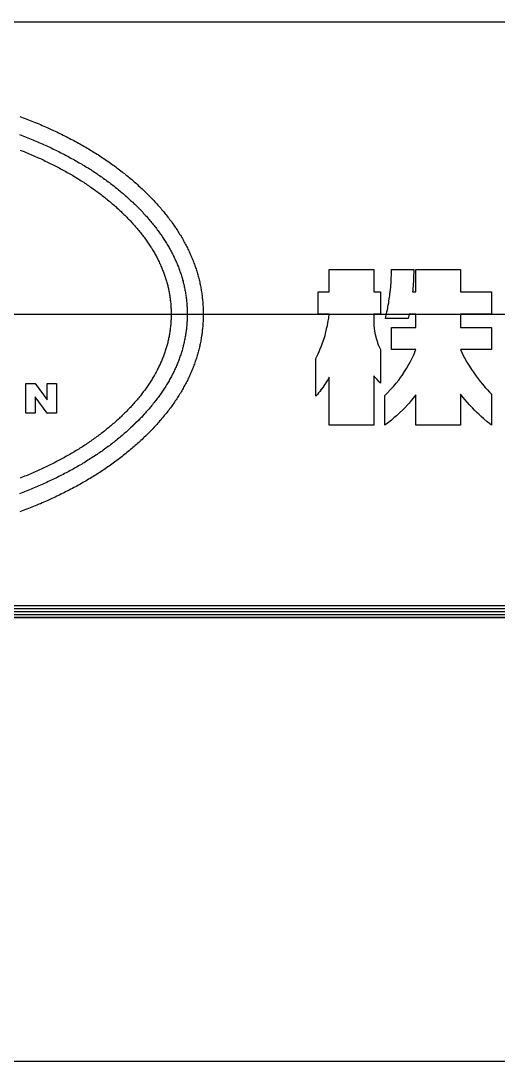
# Model space of a CAD drawing. Extents: x 0 to 210000, y 0 to 148500.
# Drawn here: x 12246 to 17359, y 0 to 11141 of the extents above; entities that cross this region are included whole.
import ezdxf

# ---------------------------------------------------------------- set-up
doc = ezdxf.new("R2010")
doc.units = 0
doc.header["$LTSCALE"] = 200
doc.header["$MEASUREMENT"] = 0
doc.layers.get('Defpoints').update_dxf_attribs({"color": 252, "linetype": 'CONTINUOUS'})
doc.layers.add('001', color=7, linetype='CONTINUOUS')

msp = doc.modelspace()

# ---------------------------------------------------------------- linework, layer by layer
at = {"layer": '001'}
for p, q in [((205000, 11125), (5000, 11125)), ((205000, 4875), (5000, 4875)), ((205000, 4844), (5000, 4844)), ((205000, 4812), (5000, 4812)), ((205000, 4781), (5000, 4781)), ((205000, 4750), (5000, 4750))]:
    msp.add_line(p, q, dxfattribs=at)
at = {"layer": '001', "linetype": 'Continuous'}
for p, q in [((12234, 10117), (12253, 10110)), ((12253, 10110), (12272, 10103)), ((12272, 10103), (12291, 10096)), ((12291, 10096), (12309, 10089)), ((12309, 10089), (12328, 10081)), ((12328, 10081), (12346, 10074)), ((12346, 10074), (12365, 10067)), ((12365, 10067), (12383, 10059)), ((12383, 10059), (12401, 10052)), ((12401, 10052), (12420, 10044)), ((12420, 10044), (12438, 10037)), ((12438, 10037), (12456, 10029)), ((12456, 10029), (12474, 10021)), ((12233, 9922), (12250, 9916)), ((12250, 9916), (12268, 9909)), ((12474, 10021), (12492, 10014)), ((12492, 10014), (12509, 10006)), ((12509, 10006), (12527, 9998)), ((12527, 9998), (12544, 9990)), ((12544, 9990), (12562, 9982)), ((12562, 9982), (12579, 9974)), ((12579, 9974), (12597, 9966)), ((12597, 9966), (12614, 9958)), ((12614, 9958), (12631, 9950)), ((12631, 9950), (12648, 9942)), ((12648, 9942), (12665, 9934)), ((12665, 9934), (12682, 9926)), ((12682, 9926), (12699, 9917)), ((12699, 9917), (12715, 9909)), ((12268, 9909), (12286, 9902)), ((12286, 9902), (12303, 9895)), ((12303, 9895), (12321, 9888)), ((12321, 9888), (12338, 9881)), ((12338, 9881), (12355, 9874)), ((12355, 9874), (12373, 9867)), ((12373, 9867), (12390, 9860)), ((12390, 9860), (12407, 9853)), ((12407, 9853), (12424, 9845)), ((12424, 9845), (12440, 9838)), ((12440, 9838), (12457, 9831)), ((12457, 9831), (12474, 9824)), ((12474, 9824), (12490, 9816)), ((12490, 9816), (12507, 9809)), ((12507, 9809), (12523, 9801)), ((12715, 9909), (12732, 9901)), ((12732, 9901), (12748, 9892)), ((12748, 9892), (12765, 9884)), ((12765, 9884), (12781, 9875)), ((12781, 9875), (12798, 9867)), ((12798, 9867), (12814, 9858)), ((12814, 9858), (12830, 9849)), ((12830, 9849), (12846, 9840)), ((12846, 9840), (12862, 9832)), ((12862, 9832), (12878, 9823)), ((12878, 9823), (12894, 9814)), ((12894, 9814), (12909, 9805)), ((12909, 9805), (12925, 9796)), ((12238, 9757), (12255, 9750)), ((12255, 9750), (12271, 9743)), ((12271, 9743), (12288, 9737)), ((12288, 9737), (12304, 9730)), ((12304, 9730), (12320, 9723)), ((12320, 9723), (12336, 9717)), ((12336, 9717), (12352, 9710)), ((12352, 9710), (12368, 9703)), ((12368, 9703), (12384, 9696)), ((12384, 9696), (12400, 9689)), ((12523, 9801), (12540, 9794)), ((12540, 9794), (12556, 9786)), ((12556, 9786), (12572, 9779)), ((12572, 9779), (12588, 9771)), ((12588, 9771), (12604, 9763)), ((12604, 9763), (12620, 9755)), ((12620, 9755), (12636, 9748)), ((12636, 9748), (12652, 9740)), ((12652, 9740), (12668, 9732)), ((12668, 9732), (12683, 9724)), ((12683, 9724), (12699, 9716)), ((12699, 9716), (12714, 9708)), ((12714, 9708), (12730, 9700)), ((12730, 9700), (12745, 9692)), ((12925, 9796), (12941, 9787)), ((12941, 9787), (12956, 9778)), ((12956, 9778), (12972, 9769)), ((12972, 9769), (12987, 9760)), ((12987, 9760), (13002, 9750)), ((13002, 9750), (13017, 9741)), ((13017, 9741), (13032, 9732)), ((13032, 9732), (13047, 9722)), ((13047, 9722), (13062, 9713)), ((13062, 9713), (13077, 9704)), ((13077, 9704), (13092, 9694)), ((13092, 9694), (13107, 9684)), ((12400, 9689), (12416, 9682)), ((12416, 9682), (12431, 9675)), ((12431, 9675), (12447, 9668)), ((12447, 9668), (12462, 9661)), ((12462, 9661), (12478, 9654)), ((12478, 9654), (12493, 9647)), ((12493, 9647), (12508, 9639)), ((12508, 9639), (12524, 9632)), ((12524, 9632), (12539, 9625)), ((12539, 9625), (12554, 9617)), ((12554, 9617), (12569, 9610)), ((12569, 9610), (12584, 9603)), ((12584, 9603), (12598, 9595)), ((12598, 9595), (12613, 9588)), ((12613, 9588), (12628, 9580)), ((12745, 9692), (12760, 9684)), ((12760, 9684), (12775, 9675)), ((12775, 9675), (12790, 9667)), ((12790, 9667), (12805, 9659)), ((12805, 9659), (12820, 9651)), ((12820, 9651), (12835, 9642)), ((12835, 9642), (12850, 9634)), ((12850, 9634), (12865, 9625)), ((12865, 9625), (12879, 9617)), ((12879, 9617), (12894, 9608)), ((12894, 9608), (12908, 9600)), ((12908, 9600), (12923, 9591)), ((12923, 9591), (12937, 9582)), ((12937, 9582), (12951, 9573)), ((13107, 9684), (13121, 9675)), ((13121, 9675), (13136, 9665)), ((13136, 9665), (13150, 9655)), ((13150, 9655), (13164, 9646)), ((13164, 9646), (13179, 9636)), ((13179, 9636), (13193, 9626)), ((13193, 9626), (13207, 9616)), ((13207, 9616), (13221, 9606)), ((13221, 9606), (13235, 9596)), ((13235, 9596), (13249, 9586)), ((13249, 9586), (13263, 9576)), ((12628, 9580), (12643, 9572)), ((12643, 9572), (12657, 9565)), ((12657, 9565), (12671, 9557)), ((12671, 9557), (12686, 9549)), ((12686, 9549), (12700, 9541)), ((12700, 9541), (12714, 9534)), ((12714, 9534), (12729, 9526)), ((12729, 9526), (12743, 9518)), ((12743, 9518), (12757, 9510)), ((12757, 9510), (12771, 9502)), ((12771, 9502), (12784, 9494)), ((12784, 9494), (12798, 9486)), ((12798, 9486), (12812, 9478)), ((12812, 9478), (12825, 9469)), ((12951, 9573), (12966, 9565)), ((12966, 9565), (12980, 9556)), ((12980, 9556), (12994, 9547)), ((12994, 9547), (13007, 9538)), ((13007, 9538), (13021, 9529)), ((13021, 9529), (13035, 9520)), ((13035, 9520), (13049, 9511)), ((13049, 9511), (13062, 9502)), ((13062, 9502), (13076, 9493)), ((13076, 9493), (13089, 9484)), ((13089, 9484), (13103, 9474)), ((13103, 9474), (13116, 9465)), ((13263, 9576), (13276, 9566)), ((13276, 9566), (13290, 9556)), ((13290, 9556), (13303, 9545)), ((13303, 9545), (13317, 9535)), ((13317, 9535), (13330, 9525)), ((13330, 9525), (13343, 9514)), ((13343, 9514), (13357, 9504)), ((13357, 9504), (13370, 9493)), ((13370, 9493), (13383, 9483)), ((13383, 9483), (13396, 9472)), ((13396, 9472), (13408, 9462)), ((12825, 9469), (12839, 9461)), ((12839, 9461), (12853, 9453)), ((12853, 9453), (12866, 9445)), ((12866, 9445), (12879, 9436)), ((12879, 9436), (12892, 9428)), ((12892, 9428), (12906, 9420)), ((12906, 9420), (12919, 9411)), ((12919, 9411), (12932, 9403)), ((12932, 9403), (12945, 9394)), ((12945, 9394), (12958, 9385)), ((12958, 9385), (12970, 9377)), ((12970, 9377), (12983, 9368)), ((12983, 9368), (12996, 9359)), ((12996, 9359), (13008, 9351)), ((13116, 9465), (13129, 9456)), ((13129, 9456), (13142, 9446)), ((13142, 9446), (13155, 9437)), ((13155, 9437), (13168, 9427)), ((13168, 9427), (13181, 9418)), ((13181, 9418), (13194, 9408)), ((13194, 9408), (13207, 9399)), ((13207, 9399), (13219, 9389)), ((13219, 9389), (13232, 9379)), ((13232, 9379), (13244, 9370)), ((13244, 9370), (13257, 9360)), ((13257, 9360), (13269, 9350)), ((13408, 9462), (13421, 9451)), ((13421, 9451), (13434, 9440)), ((13434, 9440), (13447, 9429)), ((13447, 9429), (13459, 9418)), ((13459, 9418), (13472, 9408)), ((13472, 9408), (13484, 9397)), ((13484, 9397), (13496, 9386)), ((13496, 9386), (13508, 9375)), ((13508, 9375), (13521, 9363)), ((13521, 9363), (13533, 9352)), ((13008, 9351), (13021, 9342)), ((13021, 9342), (13033, 9333)), ((13033, 9333), (13045, 9324)), ((13045, 9324), (13058, 9315)), ((13058, 9315), (13070, 9306)), ((13070, 9306), (13082, 9297)), ((13082, 9297), (13094, 9288)), ((13094, 9288), (13106, 9279)), ((13106, 9279), (13118, 9270)), ((13118, 9270), (13130, 9261)), ((13130, 9261), (13141, 9252)), ((13141, 9252), (13153, 9242)), ((13269, 9350), (13281, 9340)), ((13281, 9340), (13293, 9330)), ((13293, 9330), (13306, 9320)), ((13306, 9320), (13318, 9310)), ((13318, 9310), (13330, 9300)), ((13330, 9300), (13341, 9290)), ((13341, 9290), (13353, 9280)), ((13353, 9280), (13365, 9270)), ((13365, 9270), (13377, 9259)), ((13377, 9259), (13388, 9249)), ((13388, 9249), (13400, 9239)), ((13533, 9352), (13545, 9341)), ((13545, 9341), (13556, 9330)), ((13556, 9330), (13568, 9319)), ((13568, 9319), (13580, 9307)), ((13580, 9307), (13592, 9296)), ((13592, 9296), (13603, 9284)), ((13603, 9284), (13615, 9273)), ((13615, 9273), (13626, 9261)), ((13626, 9261), (13637, 9250)), ((13637, 9250), (13648, 9238)), ((13153, 9242), (13165, 9233)), ((13165, 9233), (13176, 9224)), ((13176, 9224), (13188, 9214)), ((13188, 9214), (13199, 9205)), ((13199, 9205), (13210, 9195)), ((13210, 9195), (13221, 9186)), ((13221, 9186), (13233, 9176)), ((13233, 9176), (13244, 9166)), ((13244, 9166), (13255, 9157)), ((13255, 9157), (13266, 9147)), ((13266, 9147), (13276, 9137)), ((13276, 9137), (13287, 9128)), ((13400, 9239), (13411, 9228)), ((13411, 9228), (13422, 9218)), ((13422, 9218), (13434, 9207)), ((13434, 9207), (13445, 9197)), ((13445, 9197), (13456, 9186)), ((13456, 9186), (13467, 9176)), ((13467, 9176), (13478, 9165)), ((13478, 9165), (13488, 9154)), ((13488, 9154), (13499, 9144)), ((13499, 9144), (13510, 9133)), ((13648, 9238), (13659, 9227)), ((13659, 9227), (13670, 9215)), ((13670, 9215), (13681, 9203)), ((13681, 9203), (13692, 9192)), ((13692, 9192), (13703, 9180)), ((13703, 9180), (13713, 9168)), ((13713, 9168), (13723, 9157)), ((13723, 9157), (13734, 9145)), ((13734, 9145), (13744, 9133)), ((13287, 9128), (13298, 9118)), ((13298, 9118), (13308, 9108)), ((13308, 9108), (13319, 9098)), ((13319, 9098), (13329, 9088)), ((13329, 9088), (13340, 9078)), ((13340, 9078), (13350, 9068)), ((13350, 9068), (13360, 9058)), ((13360, 9058), (13370, 9048)), ((13370, 9048), (13380, 9038)), ((13380, 9038), (13390, 9028)), ((13390, 9028), (13400, 9018)), ((13510, 9133), (13520, 9122)), ((13520, 9122), (13531, 9112)), ((13531, 9112), (13541, 9101)), ((13541, 9101), (13551, 9090)), ((13551, 9090), (13561, 9079)), ((13561, 9079), (13571, 9068)), ((13571, 9068), (13581, 9057)), ((13581, 9057), (13591, 9047)), ((13591, 9047), (13601, 9036)), ((13601, 9036), (13610, 9025)), ((13610, 9025), (13620, 9014)), ((13744, 9133), (13754, 9121)), ((13754, 9121), (13764, 9109)), ((13764, 9109), (13774, 9098)), ((13774, 9098), (13784, 9086)), ((13784, 9086), (13793, 9074)), ((13793, 9074), (13803, 9062)), ((13803, 9062), (13812, 9050)), ((13812, 9050), (13822, 9038)), ((13822, 9038), (13831, 9026)), ((13831, 9026), (13840, 9014)), ((13400, 9018), (13409, 9008)), ((13409, 9008), (13419, 8998)), ((13419, 8998), (13428, 8987)), ((13428, 8987), (13438, 8977)), ((13438, 8977), (13447, 8967)), ((13447, 8967), (13456, 8957)), ((13456, 8957), (13465, 8947)), ((13465, 8947), (13474, 8936)), ((13474, 8936), (13483, 8926)), ((13483, 8926), (13492, 8916)), ((13492, 8916), (13500, 8906)), ((13620, 9014), (13629, 9003)), ((13629, 9003), (13638, 8992)), ((13638, 8992), (13647, 8981)), ((13647, 8981), (13656, 8970)), ((13656, 8970), (13665, 8959)), ((13665, 8959), (13674, 8948)), ((13674, 8948), (13683, 8937)), ((13683, 8937), (13691, 8926)), ((13691, 8926), (13700, 8915)), ((13700, 8915), (13708, 8904)), ((13840, 9014), (13849, 9002)), ((13849, 9002), (13858, 8990)), ((13858, 8990), (13866, 8978)), ((13866, 8978), (13875, 8966)), ((13875, 8966), (13883, 8954)), ((13883, 8954), (13892, 8942)), ((13892, 8942), (13900, 8930)), ((13900, 8930), (13908, 8918)), ((13908, 8918), (13916, 8906)), ((13500, 8906), (13509, 8895)), ((13509, 8895), (13517, 8885)), ((13517, 8885), (13526, 8875)), ((13526, 8875), (13534, 8864)), ((13534, 8864), (13542, 8854)), ((13542, 8854), (13550, 8844)), ((13550, 8844), (13558, 8833)), ((13558, 8833), (13566, 8823)), ((13566, 8823), (13573, 8813)), ((13573, 8813), (13581, 8802)), ((13581, 8802), (13588, 8792)), ((13708, 8904), (13716, 8892)), ((13716, 8892), (13725, 8881)), ((13725, 8881), (13733, 8870)), ((13733, 8870), (13740, 8859)), ((13740, 8859), (13748, 8848)), ((13748, 8848), (13756, 8837)), ((13756, 8837), (13764, 8825)), ((13764, 8825), (13771, 8814)), ((13771, 8814), (13778, 8803)), ((13778, 8803), (13786, 8792)), ((13916, 8906), (13924, 8894)), ((13924, 8894), (13932, 8882)), ((13932, 8882), (13940, 8869)), ((13940, 8869), (13947, 8857)), ((13947, 8857), (13955, 8845)), ((13955, 8845), (13962, 8833)), ((13962, 8833), (13969, 8821)), ((13969, 8821), (13976, 8808)), ((13976, 8808), (13983, 8796)), ((13588, 8792), (13596, 8781)), ((13596, 8781), (13603, 8771)), ((13603, 8771), (13610, 8760)), ((13610, 8760), (13617, 8750)), ((13617, 8750), (13624, 8739)), ((13624, 8739), (13631, 8729)), ((13631, 8729), (13638, 8718)), ((13638, 8718), (13645, 8708)), ((13645, 8708), (13651, 8697)), ((13651, 8697), (13658, 8687)), ((13786, 8792), (13793, 8780)), ((13793, 8780), (13800, 8769)), ((13800, 8769), (13807, 8758)), ((13807, 8758), (13814, 8747)), ((13814, 8747), (13821, 8735)), ((13821, 8735), (13827, 8724)), ((13827, 8724), (13834, 8712)), ((13834, 8712), (13840, 8701)), ((13840, 8701), (13846, 8690)), ((13846, 8690), (13853, 8678)), ((13983, 8796), (13990, 8784)), ((13990, 8784), (13997, 8771)), ((13997, 8771), (14004, 8759)), ((14004, 8759), (14010, 8747)), ((14010, 8747), (14017, 8734)), ((14017, 8734), (14023, 8722)), ((14023, 8722), (14030, 8710)), ((14030, 8710), (14036, 8697)), ((14036, 8697), (14042, 8685)), ((13658, 8687), (13664, 8676)), ((13664, 8676), (13670, 8665)), ((13670, 8665), (13676, 8655)), ((13676, 8655), (13682, 8644)), ((13682, 8644), (13688, 8633)), ((13688, 8633), (13694, 8623)), ((13694, 8623), (13700, 8612)), ((13700, 8612), (13706, 8601)), ((13706, 8601), (13711, 8591)), ((13711, 8591), (13716, 8580)), ((13716, 8580), (13722, 8569)), ((13853, 8678), (13859, 8667)), ((13859, 8667), (13865, 8655)), ((13865, 8655), (13871, 8644)), ((13871, 8644), (13876, 8632)), ((13876, 8632), (13882, 8621)), ((13882, 8621), (13888, 8609)), ((13888, 8609), (13893, 8598)), ((13893, 8598), (13898, 8586)), ((13898, 8586), (13904, 8575)), ((14042, 8685), (14048, 8672)), ((14048, 8672), (14053, 8660)), ((14053, 8660), (14059, 8647)), ((14059, 8647), (14065, 8635)), ((14065, 8635), (14070, 8622)), ((14070, 8622), (14075, 8610)), ((14075, 8610), (14081, 8597)), ((14081, 8597), (14086, 8585)), ((14086, 8585), (14091, 8572)), ((13722, 8569), (13727, 8558)), ((13727, 8558), (13732, 8547)), ((13732, 8547), (13737, 8537)), ((13737, 8537), (13742, 8526)), ((13742, 8526), (13747, 8515)), ((13747, 8515), (13752, 8504)), ((13752, 8504), (13756, 8493)), ((13756, 8493), (13761, 8482)), ((13761, 8482), (13765, 8472)), ((13765, 8472), (13769, 8461)), ((13904, 8575), (13909, 8563)), ((13909, 8563), (13914, 8551)), ((13914, 8551), (13919, 8540)), ((13919, 8540), (13923, 8528)), ((13923, 8528), (13928, 8517)), ((13928, 8517), (13933, 8505)), ((13933, 8505), (13937, 8493)), ((13937, 8493), (13942, 8482)), ((13942, 8482), (13946, 8470)), ((13946, 8470), (13950, 8458)), ((14091, 8572), (14096, 8559)), ((14096, 8559), (14100, 8547)), ((14100, 8547), (14105, 8534)), ((14105, 8534), (14110, 8521)), ((14110, 8521), (14114, 8509)), ((14114, 8509), (14118, 8496)), ((14118, 8496), (14123, 8483)), ((14123, 8483), (14127, 8471)), ((14127, 8471), (14131, 8458)), ((15549, 8239), (15549, 8477)), ((15549, 8477), (16026, 8477)), ((16026, 8477), (16026, 8239)), ((16216, 8466), (16216, 8477)), ((16216, 8477), (16454, 8477)), ((16454, 8477), (16454, 8447)), ((16478, 8239), (16478, 8477)), ((16478, 8477), (16954, 8477)), ((16954, 8477), (16954, 8239)), ((13769, 8461), (13774, 8450)), ((13774, 8450), (13778, 8439)), ((13778, 8439), (13782, 8428)), ((13782, 8428), (13785, 8417)), ((13785, 8417), (13789, 8406)), ((13789, 8406), (13793, 8395)), ((13793, 8395), (13796, 8384)), ((13796, 8384), (13800, 8373)), ((13800, 8373), (13803, 8362)), ((13803, 8362), (13807, 8351)), ((13950, 8458), (13954, 8446)), ((13954, 8446), (13958, 8435)), ((13958, 8435), (13962, 8423)), ((13962, 8423), (13966, 8411)), ((13966, 8411), (13969, 8399)), ((13969, 8399), (13973, 8387)), ((13973, 8387), (13976, 8376)), ((13976, 8376), (13979, 8364)), ((13979, 8364), (13983, 8352)), ((14131, 8458), (14135, 8445)), ((14135, 8445), (14138, 8432)), ((14138, 8432), (14142, 8419)), ((14142, 8419), (14146, 8407)), ((14146, 8407), (14149, 8394)), ((14149, 8394), (14152, 8381)), ((14152, 8381), (14156, 8368)), ((14156, 8368), (14159, 8355)), ((16212, 8347), (16213, 8370)), ((16213, 8370), (16214, 8393)), ((16214, 8393), (16215, 8414)), ((16215, 8414), (16216, 8434)), ((16216, 8456), (16216, 8466)), ((16216, 8434), (16216, 8456)), ((16452, 8375), (16451, 8344)), ((16453, 8410), (16452, 8375)), ((16454, 8447), (16453, 8410)), ((13807, 8351), (13810, 8340)), ((13810, 8340), (13813, 8329)), ((13813, 8329), (13816, 8317)), ((13816, 8317), (13819, 8306)), ((13819, 8306), (13821, 8295)), ((13821, 8295), (13824, 8284)), ((13824, 8284), (13826, 8273)), ((13826, 8273), (13829, 8262)), ((13829, 8262), (13831, 8250)), ((13831, 8250), (13833, 8239)), ((13983, 8352), (13986, 8340)), ((13986, 8340), (13989, 8328)), ((13989, 8328), (13991, 8316)), ((13991, 8316), (13994, 8304)), ((13994, 8304), (13997, 8292)), ((13997, 8292), (13999, 8280)), ((13999, 8280), (14002, 8268)), ((14002, 8268), (14004, 8256)), ((14004, 8256), (14006, 8244)), ((14006, 8244), (14008, 8232)), ((14159, 8355), (14162, 8342)), ((14162, 8342), (14165, 8329)), ((14165, 8329), (14167, 8316)), ((14167, 8316), (14170, 8303)), ((14170, 8303), (14173, 8290)), ((14173, 8290), (14175, 8277)), ((14175, 8277), (14177, 8264)), ((14177, 8264), (14179, 8251)), ((14179, 8251), (14182, 8238)), ((16203, 8239), (16205, 8262)), ((16205, 8262), (16208, 8288)), ((16208, 8288), (16210, 8309)), ((16210, 8309), (16211, 8326)), ((16211, 8326), (16212, 8347)), ((16446, 8256), (16442, 8239)), ((16447, 8297), (16446, 8276)), ((16446, 8276), (16446, 8256)), ((16450, 8327), (16447, 8297)), ((16451, 8344), (16450, 8327)), ((13833, 8239), (13836, 8228)), ((13836, 8228), (13838, 8217)), ((13838, 8217), (13839, 8205)), ((13839, 8205), (13841, 8194)), ((13841, 8194), (13843, 8183)), ((13843, 8183), (13845, 8171)), ((13845, 8171), (13846, 8160)), ((13846, 8160), (13847, 8149)), ((13847, 8149), (13849, 8137)), ((13849, 8137), (13850, 8126)), ((14008, 8232), (14010, 8220)), ((14010, 8220), (14012, 8208)), ((14012, 8208), (14014, 8196)), ((14014, 8196), (14016, 8183)), ((14016, 8183), (14017, 8171)), ((14017, 8171), (14019, 8159)), ((14019, 8159), (14020, 8147)), ((14020, 8147), (14021, 8135)), ((14021, 8135), (14023, 8122)), ((14182, 8238), (14183, 8225)), ((14183, 8225), (14185, 8212)), ((14185, 8212), (14187, 8199)), ((14187, 8199), (14189, 8185)), ((14189, 8185), (14190, 8172)), ((14190, 8172), (14192, 8159)), ((14192, 8159), (14193, 8146)), ((14193, 8146), (14194, 8133)), ((15430, 8001), (15430, 8239)), ((15430, 8239), (15549, 8239)), ((16026, 8239), (16097, 8239)), ((16097, 8239), (16097, 8001)), ((16186, 8120), (16189, 8137)), ((16189, 8137), (16193, 8162)), ((16193, 8162), (16196, 8181)), ((16196, 8181), (16198, 8196)), ((16198, 8196), (16200, 8215)), ((16200, 8215), (16203, 8239)), ((16442, 8239), (16478, 8239)), ((16954, 8239), (17288, 8239)), ((17288, 8239), (17288, 8001)), ((13850, 8126), (13851, 8114)), ((13851, 8114), (13852, 8103)), ((13852, 8103), (13853, 8091)), ((13853, 8091), (13854, 8080)), ((13854, 8080), (13854, 8068)), ((13854, 8068), (13855, 8057)), ((13855, 8057), (13855, 8045)), ((13855, 8045), (13856, 8034)), ((13856, 8034), (13856, 8022)), ((13856, 8022), (13856, 8011)), ((14023, 8122), (14024, 8110)), ((14024, 8110), (14024, 8098)), ((14024, 8098), (14025, 8086)), ((14025, 8086), (14026, 8073)), ((14026, 8073), (14027, 8061)), ((14027, 8061), (14027, 8049)), ((14027, 8049), (14027, 8036)), ((14027, 8036), (14028, 8024)), ((14028, 8024), (14028, 8012)), ((14194, 8133), (14195, 8119)), ((14195, 8119), (14196, 8106)), ((14196, 8106), (14197, 8093)), ((14197, 8093), (14198, 8079)), ((14198, 8079), (14198, 8066)), ((14198, 8066), (14199, 8053)), ((14199, 8053), (14199, 8039)), ((14199, 8039), (14200, 8026)), ((14200, 8026), (14200, 8013)), ((16163, 8002), (16168, 8025)), ((16168, 8025), (16172, 8044)), ((16172, 8044), (16176, 8064)), ((16176, 8064), (16178, 8076)), ((16178, 8076), (16182, 8096)), ((16182, 8096), (16186, 8120)), ((13854, 7919), (13853, 7908)), ((13855, 7942), (13854, 7931)), ((13854, 7931), (13854, 7919)), ((13856, 7965), (13855, 7954)), ((13855, 7954), (13855, 7942)), ((13856, 8011), (13856, 8000)), ((13856, 8000), (13856, 7988)), ((13856, 7988), (13856, 7977)), ((13856, 7977), (13856, 7965)), ((14026, 7926), (14025, 7914)), ((14025, 7914), (14024, 7901)), ((14027, 7938), (14026, 7926)), ((14028, 7975), (14027, 7963)), ((14027, 7963), (14027, 7950)), ((14027, 7950), (14027, 7938)), ((14028, 8012), (14028, 7999)), ((14028, 7999), (14028, 7987)), ((14028, 7987), (14028, 7975)), ((14198, 7920), (14197, 7906)), ((14199, 7946), (14198, 7933)), ((14198, 7933), (14198, 7920)), ((14200, 7973), (14199, 7960)), ((14199, 7960), (14199, 7946)), ((14200, 8013), (14200, 7999)), ((14200, 7999), (14200, 7986)), ((14200, 7986), (14200, 7973)), ((15549, 8001), (15430, 8001)), ((15535, 7903), (15539, 7927)), ((15539, 7927), (15544, 7958)), ((15544, 7958), (15549, 8001)), ((16097, 8001), (16026, 8001)), ((16026, 8001), (16026, 7883)), ((16151, 7953), (16156, 7973)), ((16396, 7953), (16151, 7953)), ((16156, 7973), (16163, 8002)), ((16402, 7983), (16396, 7953)), ((16406, 8001), (16402, 7983)), ((16478, 8001), (16406, 8001)), ((16478, 7858), (16478, 8001)), ((16954, 8001), (16954, 7858)), ((17288, 8001), (16954, 8001)), ((13841, 7806), (13839, 7794)), ((13843, 7817), (13841, 7806)), ((13845, 7828), (13843, 7817)), ((13846, 7839), (13845, 7828)), ((13847, 7851), (13846, 7839)), ((13849, 7862), (13847, 7851)), ((13850, 7874), (13849, 7862)), ((13851, 7885), (13850, 7874)), ((13852, 7896), (13851, 7885)), ((13853, 7908), (13852, 7896)), ((14014, 7804), (14012, 7792)), ((14016, 7816), (14014, 7804)), ((14017, 7828), (14016, 7816)), ((14019, 7840), (14017, 7828)), ((14020, 7852), (14019, 7840)), ((14021, 7865), (14020, 7852)), ((14023, 7877), (14021, 7865)), ((14024, 7889), (14023, 7877)), ((14024, 7901), (14024, 7889)), ((14187, 7801), (14185, 7788)), ((14189, 7814), (14187, 7801)), ((14190, 7827), (14189, 7814)), ((14192, 7840), (14190, 7827)), ((14193, 7853), (14192, 7840)), ((14194, 7867), (14193, 7853)), ((14195, 7880), (14194, 7867)), ((14196, 7893), (14195, 7880)), ((14197, 7906), (14196, 7893)), ((15510, 7794), (15518, 7825)), ((15518, 7825), (15525, 7858)), ((15525, 7858), (15530, 7879)), ((15530, 7879), (15535, 7903)), ((16026, 7883), (16029, 7848)), ((16029, 7848), (16034, 7818)), ((16034, 7818), (16037, 7801)), ((16037, 7801), (16041, 7782)), ((16216, 7620), (16216, 7858)), ((16216, 7858), (16478, 7858)), ((16954, 7858), (17288, 7858)), ((17288, 7858), (17288, 7620)), ((13819, 7693), (13816, 7682)), ((13821, 7705), (13819, 7693)), ((13824, 7716), (13821, 7705)), ((13826, 7727), (13824, 7716)), ((13829, 7738), (13826, 7727)), ((13831, 7749), (13829, 7738)), ((13833, 7760), (13831, 7749)), ((13836, 7772), (13833, 7760)), ((13838, 7783), (13836, 7772)), ((13839, 7794), (13838, 7783)), ((13994, 7696), (13991, 7684)), ((13997, 7708), (13994, 7696)), ((13999, 7720), (13997, 7708)), ((14002, 7732), (13999, 7720)), ((14004, 7744), (14002, 7732)), ((14006, 7756), (14004, 7744)), ((14008, 7768), (14006, 7756)), ((14010, 7780), (14008, 7768)), ((14012, 7792), (14010, 7780)), ((14170, 7696), (14167, 7683)), ((14173, 7709), (14170, 7696)), ((14175, 7722), (14173, 7709)), ((14177, 7735), (14175, 7722)), ((14179, 7748), (14177, 7735)), ((14182, 7762), (14179, 7748)), ((14183, 7775), (14182, 7762)), ((14185, 7788), (14183, 7775)), ((15474, 7682), (15487, 7720)), ((15487, 7720), (15494, 7739)), ((15494, 7739), (15504, 7772)), ((15504, 7772), (15510, 7794)), ((16041, 7782), (16047, 7758)), ((16047, 7758), (16052, 7737)), ((16052, 7737), (16061, 7710)), ((16061, 7710), (16067, 7691)), ((16067, 7691), (16074, 7672)), ((13785, 7583), (13782, 7572)), ((13789, 7594), (13785, 7583)), ((13793, 7605), (13789, 7594)), ((13796, 7616), (13793, 7605)), ((13800, 7627), (13796, 7616)), ((13803, 7638), (13800, 7627)), ((13807, 7649), (13803, 7638)), ((13810, 7660), (13807, 7649)), ((13813, 7671), (13810, 7660)), ((13816, 7682), (13813, 7671)), ((13962, 7577), (13958, 7565)), ((13966, 7589), (13962, 7577)), ((13969, 7600), (13966, 7589)), ((13973, 7612), (13969, 7600)), ((13976, 7624), (13973, 7612)), ((13979, 7636), (13976, 7624)), ((13983, 7648), (13979, 7636)), ((13986, 7660), (13983, 7648)), ((13989, 7672), (13986, 7660)), ((13991, 7684), (13989, 7672)), ((14142, 7580), (14138, 7567)), ((14146, 7593), (14142, 7580)), ((14149, 7606), (14146, 7593)), ((14152, 7619), (14149, 7606)), ((14156, 7632), (14152, 7619)), ((14159, 7645), (14156, 7632)), ((14162, 7657), (14159, 7645)), ((14165, 7670), (14162, 7657)), ((14167, 7683), (14165, 7670)), ((15431, 7575), (15442, 7601)), ((15442, 7601), (15453, 7627)), ((15453, 7627), (15466, 7660)), ((15466, 7660), (15474, 7682)), ((16074, 7672), (16081, 7656)), ((16081, 7656), (16090, 7634)), ((16090, 7634), (16097, 7620)), ((16097, 7620), (16097, 7262)), ((16478, 7620), (16216, 7620)), ((16455, 7565), (16478, 7620)), ((17288, 7620), (16954, 7620)), ((16954, 7620), (16969, 7589)), ((16969, 7589), (16985, 7558)), ((13742, 7474), (13737, 7463)), ((13747, 7484), (13742, 7474)), ((13752, 7495), (13747, 7484)), ((13756, 7506), (13752, 7495)), ((13761, 7517), (13756, 7506)), ((13765, 7528), (13761, 7517)), ((13769, 7539), (13765, 7528)), ((13774, 7550), (13769, 7539)), ((13778, 7561), (13774, 7550)), ((13782, 7572), (13778, 7561)), ((13923, 7471), (13919, 7460)), ((13928, 7483), (13923, 7471)), ((13933, 7495), (13928, 7483)), ((13937, 7506), (13933, 7495)), ((13942, 7518), (13937, 7506)), ((13946, 7530), (13942, 7518)), ((13950, 7541), (13946, 7530)), ((13954, 7553), (13950, 7541)), ((13958, 7565), (13954, 7553)), ((14105, 7465), (14100, 7453)), ((14110, 7478), (14105, 7465)), ((14114, 7491), (14110, 7478)), ((14118, 7504), (14114, 7491)), ((14123, 7516), (14118, 7504)), ((14127, 7529), (14123, 7516)), ((14131, 7542), (14127, 7529)), ((14135, 7555), (14131, 7542)), ((14138, 7567), (14135, 7555)), ((15407, 7525), (15417, 7546)), ((15407, 7120), (15407, 7525)), ((15417, 7546), (15431, 7575)), ((16396, 7451), (16412, 7479)), ((16412, 7479), (16438, 7529)), ((16438, 7529), (16455, 7565)), ((16985, 7558), (16998, 7532)), ((16998, 7532), (17023, 7487)), ((17023, 7487), (17044, 7453)), ((13682, 7355), (13676, 7345)), ((13688, 7366), (13682, 7355)), ((13694, 7377), (13688, 7366)), ((13700, 7387), (13694, 7377)), ((13706, 7398), (13700, 7387)), ((13711, 7409), (13706, 7398)), ((13716, 7420), (13711, 7409)), ((13722, 7430), (13716, 7420)), ((13727, 7441), (13722, 7430)), ((13732, 7452), (13727, 7441)), ((13737, 7463), (13732, 7452)), ((13871, 7356), (13865, 7344)), ((13876, 7367), (13871, 7356)), ((13882, 7379), (13876, 7367)), ((13888, 7390), (13882, 7379)), ((13893, 7402), (13888, 7390)), ((13898, 7413), (13893, 7402)), ((13904, 7425), (13898, 7413)), ((13909, 7436), (13904, 7425)), ((13914, 7448), (13909, 7436)), ((13919, 7460), (13914, 7448)), ((14065, 7365), (14059, 7352)), ((14070, 7377), (14065, 7365)), ((14075, 7390), (14070, 7377)), ((14081, 7402), (14075, 7390)), ((14086, 7415), (14081, 7402)), ((14091, 7428), (14086, 7415)), ((14096, 7440), (14091, 7428)), ((14100, 7453), (14096, 7440)), ((16329, 7343), (16356, 7384)), ((16356, 7384), (16377, 7418)), ((16377, 7418), (16396, 7451)), ((17044, 7453), (17072, 7408)), ((17072, 7408), (17093, 7377)), ((17093, 7377), (17122, 7337)), ((12299, 7257), (12399, 7257)), ((12299, 6939), (12299, 7257)), ((12400, 7256), (12529, 7081)), ((12529, 7081), (12529, 7257)), ((12529, 7257), (12629, 7257)), ((12629, 7257), (12629, 6939)), ((13617, 7250), (13610, 7239)), ((13624, 7260), (13617, 7250)), ((13631, 7271), (13624, 7260)), ((13638, 7281), (13631, 7271)), ((13645, 7292), (13638, 7281)), ((13651, 7302), (13645, 7292)), ((13658, 7313), (13651, 7302)), ((13664, 7324), (13658, 7313)), ((13670, 7334), (13664, 7324)), ((13676, 7345), (13670, 7334)), ((13807, 7242), (13800, 7230)), ((13814, 7253), (13807, 7242)), ((13821, 7264), (13814, 7253)), ((13827, 7276), (13821, 7264)), ((13834, 7287), (13827, 7276)), ((13840, 7298), (13834, 7287)), ((13846, 7310), (13840, 7298)), ((13853, 7321), (13846, 7310)), ((13859, 7333), (13853, 7321)), ((13865, 7344), (13859, 7333)), ((14011, 7253), (14004, 7240)), ((14017, 7265), (14011, 7253)), ((14023, 7278), (14017, 7265)), ((14030, 7290), (14023, 7278)), ((14036, 7302), (14030, 7290)), ((14042, 7315), (14036, 7302)), ((14048, 7327), (14042, 7315)), ((14053, 7340), (14048, 7327)), ((14059, 7352), (14053, 7340)), ((15502, 7248), (15491, 7232)), ((15512, 7263), (15502, 7248)), ((15524, 7282), (15512, 7263)), ((15533, 7296), (15524, 7282)), ((15549, 7324), (15533, 7296)), ((15549, 6810), (15549, 7324)), ((16042, 7320), (16026, 7340)), ((16026, 7340), (16026, 6810)), ((16061, 7298), (16042, 7320)), ((16084, 7275), (16061, 7298)), ((16097, 7262), (16084, 7275)), ((16238, 7225), (16267, 7260)), ((16267, 7260), (16293, 7294)), ((16293, 7294), (16314, 7322)), ((16314, 7322), (16329, 7343)), ((17122, 7337), (17143, 7308)), ((17143, 7308), (17167, 7277)), ((17167, 7277), (17191, 7248)), ((17191, 7248), (17219, 7215)), ((13534, 7135), (13526, 7125)), ((13542, 7145), (13534, 7135)), ((13550, 7156), (13542, 7145)), ((13558, 7166), (13550, 7156)), ((13566, 7177), (13558, 7166)), ((13573, 7187), (13566, 7177)), ((13581, 7197), (13573, 7187)), ((13589, 7208), (13581, 7197)), ((13596, 7218), (13589, 7208)), ((13603, 7229), (13596, 7218)), ((13610, 7239), (13603, 7229)), ((13741, 7141), (13733, 7129)), ((13748, 7152), (13741, 7141)), ((13756, 7163), (13748, 7152)), ((13764, 7174), (13756, 7163)), ((13771, 7185), (13764, 7174)), ((13779, 7197), (13771, 7185)), ((13786, 7208), (13779, 7197)), ((13793, 7219), (13786, 7208)), ((13800, 7230), (13793, 7219)), ((13940, 7130), (13932, 7118)), ((13947, 7142), (13940, 7130)), ((13955, 7155), (13947, 7142)), ((13962, 7167), (13955, 7155)), ((13969, 7179), (13962, 7167)), ((13977, 7191), (13969, 7179)), ((13984, 7204), (13977, 7191)), ((13990, 7216), (13984, 7204)), ((13997, 7228), (13990, 7216)), ((14004, 7240), (13997, 7228)), ((15422, 7139), (15407, 7120)), ((15435, 7156), (15422, 7139)), ((15448, 7172), (15435, 7156)), ((15461, 7190), (15448, 7172)), ((15479, 7215), (15461, 7190)), ((15491, 7232), (15479, 7215)), ((16145, 7127), (16173, 7156)), ((16173, 7156), (16207, 7191)), ((16207, 7191), (16238, 7225)), ((16478, 7136), (16450, 7101)), ((16478, 6810), (16478, 7136)), ((16983, 7108), (16954, 7144)), ((16954, 7144), (16954, 6810)), ((17219, 7215), (17245, 7188)), ((17245, 7188), (17267, 7165)), ((17267, 7165), (17288, 7144)), ((17288, 7144), (17288, 6811)), ((12529, 6939), (12400, 7113)), ((12400, 7113), (12400, 6939)), ((13437, 7022), (13428, 7012)), ((13447, 7032), (13437, 7022)), ((13456, 7042), (13447, 7032)), ((13465, 7053), (13456, 7042)), ((13474, 7063), (13465, 7053)), ((13483, 7073), (13474, 7063)), ((13492, 7083), (13483, 7073)), ((13500, 7094), (13492, 7083)), ((13509, 7104), (13500, 7094)), ((13517, 7114), (13509, 7104)), ((13526, 7125), (13517, 7114)), ((13656, 7030), (13647, 7018)), ((13665, 7041), (13656, 7030)), ((13674, 7052), (13665, 7041)), ((13683, 7063), (13674, 7052)), ((13691, 7074), (13683, 7063)), ((13700, 7085), (13691, 7074)), ((13708, 7096), (13700, 7085)), ((13716, 7107), (13708, 7096)), ((13725, 7118), (13716, 7107)), ((13733, 7129), (13725, 7118)), ((13866, 7021), (13858, 7009)), ((13875, 7033), (13866, 7021)), ((13883, 7045), (13875, 7033)), ((13892, 7058), (13883, 7045)), ((13900, 7070), (13892, 7058)), ((13908, 7082), (13900, 7070)), ((13916, 7094), (13908, 7082)), ((13924, 7106), (13916, 7094)), ((13932, 7118), (13924, 7106)), ((16145, 6810), (16145, 7127)), ((16386, 7027), (16359, 6998)), ((16405, 7048), (16386, 7027)), ((16428, 7075), (16405, 7048)), ((16450, 7101), (16428, 7075)), ((17001, 7087), (16983, 7108)), ((17027, 7056), (17001, 7087)), ((17052, 7027), (17027, 7056)), ((17083, 6995), (17052, 7027)), ((12400, 6939), (12299, 6939)), ((12629, 6939), (12529, 6939)), ((13329, 6911), (13319, 6901)), ((13339, 6921), (13329, 6911)), ((13350, 6931), (13339, 6921)), ((13360, 6941), (13350, 6931)), ((13370, 6951), (13360, 6941)), ((13380, 6961), (13370, 6951)), ((13390, 6971), (13380, 6961)), ((13399, 6981), (13390, 6971)), ((13409, 6991), (13399, 6981)), ((13419, 7001), (13409, 6991)), ((13410, 6770), (13573, 6933)), ((13428, 7012), (13419, 7001)), ((13551, 6909), (13541, 6898)), ((13561, 6920), (13551, 6909)), ((13571, 6931), (13561, 6920)), ((13581, 6942), (13571, 6931)), ((13590, 6953), (13581, 6942)), ((13600, 6964), (13590, 6953)), ((13610, 6974), (13600, 6964)), ((13619, 6985), (13610, 6974)), ((13629, 6996), (13619, 6985)), ((13638, 7007), (13629, 6996)), ((13647, 7018), (13638, 7007)), ((13783, 6914), (13774, 6902)), ((13793, 6925), (13783, 6914)), ((13803, 6937), (13793, 6925)), ((13812, 6949), (13803, 6937)), ((13821, 6961), (13812, 6949)), ((13831, 6973), (13821, 6961)), ((13840, 6985), (13831, 6973)), ((13849, 6997), (13840, 6985)), ((13858, 7009), (13849, 6997)), ((16269, 6911), (16243, 6889)), ((16302, 6941), (16269, 6911)), ((16338, 6976), (16302, 6941)), ((16359, 6998), (16338, 6976)), ((17104, 6973), (17083, 6995)), ((17128, 6950), (17104, 6973)), ((17152, 6927), (17128, 6950)), ((17178, 6903), (17152, 6927)), ((13210, 6804), (13199, 6795)), ((13222, 6814), (13210, 6804)), ((13233, 6824), (13222, 6814)), ((13244, 6833), (13233, 6824)), ((13255, 6843), (13244, 6833)), ((13266, 6852), (13255, 6843)), ((13276, 6862), (13266, 6852)), ((13287, 6872), (13276, 6862)), ((13298, 6882), (13287, 6872)), ((13308, 6891), (13298, 6882)), ((13319, 6901), (13308, 6891)), ((13445, 6803), (13434, 6792)), ((13456, 6813), (13445, 6803)), ((13467, 6824), (13456, 6813)), ((13477, 6834), (13467, 6824)), ((13488, 6845), (13477, 6834)), ((13499, 6855), (13488, 6845)), ((13509, 6866), (13499, 6855)), ((13520, 6877), (13509, 6866)), ((13530, 6888), (13520, 6877)), ((13541, 6898), (13530, 6888)), ((13692, 6807), (13681, 6796)), ((13702, 6819), (13692, 6807)), ((13713, 6831), (13702, 6819)), ((13723, 6842), (13713, 6831)), ((13733, 6854), (13723, 6842)), ((13744, 6866), (13733, 6854)), ((13754, 6878), (13744, 6866)), ((13764, 6890), (13754, 6878)), ((13774, 6902), (13764, 6890)), ((16026, 6810), (15549, 6810)), ((16185, 6841), (16145, 6810)), ((16216, 6866), (16185, 6841)), ((16243, 6889), (16216, 6866)), ((16954, 6810), (16478, 6810)), ((17204, 6879), (17178, 6903)), ((17241, 6848), (17204, 6879)), ((17267, 6827), (17241, 6848)), ((17288, 6811), (17267, 6827)), ((13058, 6684), (13046, 6675)), ((13070, 6693), (13058, 6684)), ((13082, 6702), (13070, 6693)), ((13094, 6711), (13082, 6702)), ((13106, 6721), (13094, 6711)), ((13118, 6730), (13106, 6721)), ((13130, 6739), (13118, 6730)), ((13142, 6748), (13130, 6739)), ((13153, 6757), (13142, 6748)), ((13165, 6767), (13153, 6757)), ((13176, 6776), (13165, 6767)), ((13188, 6786), (13176, 6776)), ((13199, 6795), (13188, 6786)), ((13318, 6690), (13306, 6680)), ((13330, 6700), (13318, 6690)), ((13342, 6710), (13330, 6700)), ((13353, 6720), (13342, 6710)), ((13365, 6730), (13353, 6720)), ((13377, 6740), (13365, 6730)), ((13388, 6751), (13377, 6740)), ((13400, 6761), (13388, 6751)), ((13411, 6771), (13400, 6761)), ((13422, 6782), (13411, 6771)), ((13434, 6792), (13422, 6782)), ((13580, 6692), (13568, 6681)), ((13592, 6704), (13580, 6692)), ((13603, 6715), (13592, 6704)), ((13614, 6726), (13603, 6715)), ((13626, 6738), (13614, 6726)), ((13637, 6749), (13626, 6738)), ((13648, 6761), (13637, 6749)), ((13659, 6772), (13648, 6761)), ((13670, 6784), (13659, 6772)), ((13681, 6796), (13670, 6784)), ((12906, 6580), (12892, 6571)), ((12919, 6588), (12906, 6580)), ((12932, 6597), (12919, 6588)), ((12945, 6605), (12932, 6597)), ((12957, 6614), (12945, 6605)), ((12970, 6623), (12957, 6614)), ((12983, 6631), (12970, 6623)), ((12996, 6640), (12983, 6631)), ((13008, 6649), (12996, 6640)), ((13021, 6658), (13008, 6649)), ((13033, 6667), (13021, 6658)), ((13046, 6675), (13033, 6667)), ((13181, 6582), (13168, 6572)), ((13194, 6591), (13181, 6582)), ((13207, 6601), (13194, 6591)), ((13219, 6611), (13207, 6601)), ((13232, 6620), (13219, 6611)), ((13245, 6630), (13232, 6620)), ((13257, 6640), (13245, 6630)), ((13269, 6650), (13257, 6640)), ((13282, 6660), (13269, 6650)), ((13294, 6670), (13282, 6660)), ((13306, 6680), (13294, 6670)), ((13459, 6581), (13447, 6570)), ((13472, 6592), (13459, 6581)), ((13484, 6603), (13472, 6592)), ((13496, 6614), (13484, 6603)), ((13509, 6625), (13496, 6614)), ((13521, 6636), (13509, 6625)), ((13533, 6647), (13521, 6636)), ((13545, 6658), (13533, 6647)), ((13557, 6670), (13545, 6658)), ((13568, 6681), (13557, 6670)), ((12714, 6466), (12700, 6458)), ((12729, 6474), (12714, 6466)), ((12743, 6482), (12729, 6474)), ((12757, 6490), (12743, 6482)), ((12771, 6498), (12757, 6490)), ((12784, 6506), (12771, 6498)), ((12798, 6514), (12784, 6506)), ((12812, 6522), (12798, 6514)), ((12825, 6530), (12812, 6522)), ((12839, 6538), (12825, 6530)), ((12852, 6546), (12839, 6538)), ((12866, 6555), (12852, 6546)), ((12879, 6563), (12866, 6555)), ((12892, 6571), (12879, 6563)), ((13021, 6470), (13007, 6461)), ((13035, 6479), (13021, 6470)), ((13049, 6488), (13035, 6479)), ((13062, 6498), (13049, 6488)), ((13076, 6507), (13062, 6498)), ((13089, 6516), (13076, 6507)), ((13103, 6525), (13089, 6516)), ((13116, 6534), (13103, 6525)), ((13129, 6544), (13116, 6534)), ((13142, 6553), (13129, 6544)), ((13155, 6563), (13142, 6553)), ((13168, 6572), (13155, 6563)), ((13317, 6465), (13303, 6454)), ((13330, 6475), (13317, 6465)), ((13343, 6485), (13330, 6475)), ((13357, 6496), (13343, 6485)), ((13370, 6506), (13357, 6496)), ((13383, 6517), (13370, 6506)), ((13396, 6527), (13383, 6517)), ((13409, 6538), (13396, 6527)), ((13421, 6549), (13409, 6538)), ((13434, 6560), (13421, 6549)), ((13447, 6570), (13434, 6560)), ((12493, 6353), (12478, 6346)), ((12509, 6360), (12493, 6353)), ((12524, 6367), (12509, 6360)), ((12539, 6375), (12524, 6367)), ((12554, 6382), (12539, 6375)), ((12569, 6390), (12554, 6382)), ((12584, 6397), (12569, 6390)), ((12599, 6404), (12584, 6397)), ((12613, 6412), (12599, 6404)), ((12628, 6420), (12613, 6412)), ((12643, 6427), (12628, 6420)), ((12657, 6435), (12643, 6427)), ((12672, 6443), (12657, 6435)), ((12686, 6450), (12672, 6443)), ((12700, 6458), (12686, 6450)), ((12835, 6357), (12820, 6349)), ((12850, 6366), (12835, 6357)), ((12865, 6374), (12850, 6366)), ((12879, 6383), (12865, 6374)), ((12894, 6391), (12879, 6383)), ((12908, 6400), (12894, 6391)), ((12923, 6409), (12908, 6400)), ((12937, 6417), (12923, 6409)), ((12951, 6426), (12937, 6417)), ((12965, 6435), (12951, 6426)), ((12979, 6444), (12965, 6435)), ((12993, 6452), (12979, 6444)), ((13007, 6461), (12993, 6452)), ((13164, 6354), (13150, 6344)), ((13179, 6364), (13164, 6354)), ((13193, 6373), (13179, 6364)), ((13207, 6383), (13193, 6373)), ((13221, 6393), (13207, 6383)), ((13235, 6403), (13221, 6393)), ((13249, 6413), (13235, 6403)), ((13263, 6424), (13249, 6413)), ((13276, 6434), (13263, 6424)), ((13290, 6444), (13276, 6434)), ((13303, 6454), (13290, 6444)), ((12254, 6249), (12238, 6243)), ((12271, 6256), (12254, 6249)), ((12287, 6263), (12271, 6256)), ((12304, 6269), (12287, 6263)), ((12320, 6276), (12304, 6269)), ((12336, 6283), (12320, 6276)), ((12352, 6290), (12336, 6283)), ((12368, 6297), (12352, 6290)), ((12384, 6303), (12368, 6297)), ((12400, 6310), (12384, 6303)), ((12416, 6317), (12400, 6310)), ((12431, 6324), (12416, 6317)), ((12447, 6331), (12431, 6324)), ((12463, 6339), (12447, 6331)), ((12478, 6346), (12463, 6339)), ((12620, 6244), (12604, 6236)), ((12636, 6252), (12620, 6244)), ((12652, 6260), (12636, 6252)), ((12668, 6268), (12652, 6260)), ((12683, 6276), (12668, 6268)), ((12699, 6284), (12683, 6276)), ((12714, 6292), (12699, 6284)), ((12730, 6300), (12714, 6292)), ((12745, 6308), (12730, 6300)), ((12760, 6316), (12745, 6308)), ((12775, 6324), (12760, 6316)), ((12791, 6332), (12775, 6324)), ((12806, 6341), (12791, 6332)), ((12820, 6349), (12806, 6341)), ((12987, 6240), (12972, 6231)), ((13002, 6249), (12987, 6240)), ((13017, 6258), (13002, 6249)), ((13032, 6268), (13017, 6258)), ((13047, 6277), (13032, 6268)), ((13062, 6286), (13047, 6277)), ((13077, 6296), (13062, 6286)), ((13092, 6305), (13077, 6296)), ((13107, 6315), (13092, 6305)), ((13121, 6325), (13107, 6315)), ((13136, 6334), (13121, 6325)), ((13150, 6344), (13136, 6334)), ((12372, 6132), (12355, 6125)), ((12389, 6140), (12372, 6132)), ((12406, 6147), (12389, 6140)), ((12423, 6154), (12406, 6147)), ((12440, 6161), (12423, 6154)), ((12457, 6169), (12440, 6161)), ((12474, 6176), (12457, 6169)), ((12490, 6183), (12474, 6176)), ((12507, 6191), (12490, 6183)), ((12523, 6198), (12507, 6191)), ((12540, 6206), (12523, 6198)), ((12556, 6213), (12540, 6206)), ((12572, 6221), (12556, 6213)), ((12588, 6229), (12572, 6221)), ((12604, 6236), (12588, 6229)), ((12798, 6133), (12781, 6124)), ((12814, 6142), (12798, 6133)), ((12830, 6150), (12814, 6142)), ((12846, 6159), (12830, 6150)), ((12862, 6168), (12846, 6159)), ((12878, 6177), (12862, 6168)), ((12894, 6186), (12878, 6177)), ((12910, 6195), (12894, 6186)), ((12925, 6203), (12910, 6195)), ((12941, 6212), (12925, 6203)), ((12956, 6222), (12941, 6212)), ((12972, 6231), (12956, 6222)), ((12250, 6084), (12232, 6077)), ((12268, 6091), (12250, 6084)), ((12285, 6097), (12268, 6091)), ((12303, 6104), (12285, 6097)), ((12320, 6111), (12303, 6104)), ((12338, 6118), (12320, 6111)), ((12355, 6125), (12338, 6118)), ((12562, 6017), (12544, 6009)), ((12579, 6025), (12562, 6017)), ((12596, 6033), (12579, 6025)), ((12614, 6041), (12596, 6033)), ((12631, 6049), (12614, 6041)), ((12648, 6058), (12631, 6049)), ((12665, 6066), (12648, 6058)), ((12682, 6074), (12665, 6066)), ((12699, 6082), (12682, 6074)), ((12715, 6091), (12699, 6082)), ((12732, 6099), (12715, 6091)), ((12749, 6107), (12732, 6099)), ((12765, 6116), (12749, 6107)), ((12781, 6124), (12765, 6116)), ((12309, 5911), (12290, 5904)), ((12327, 5918), (12309, 5911)), ((12346, 5925), (12327, 5918)), ((12364, 5933), (12346, 5925)), ((12383, 5940), (12364, 5933)), ((12401, 5948), (12383, 5940)), ((12419, 5955), (12401, 5948)), ((12437, 5963), (12419, 5955)), ((12455, 5970), (12437, 5963)), ((12473, 5978), (12455, 5970)), ((12491, 5986), (12473, 5978)), ((12509, 5994), (12491, 5986)), ((12527, 6001), (12509, 5994)), ((12544, 6009), (12527, 6001)), ((12253, 5889), (12234, 5882)), ((12272, 5896), (12253, 5889)), ((12290, 5904), (12272, 5896))]:
    msp.add_line(p, q, dxfattribs=at)
at = {"layer": '001'}
msp.add_lwpolyline([(5000, 4750), (205000, 4750), (205000, 143750), (5000, 143750)], close=True, dxfattribs=at)
at = {"layer": 'Defpoints'}
msp.add_line((5000, 8000), (40000, 8000), dxfattribs=at)
msp.add_lwpolyline([(0, 0), (210000, 0), (210000, 148500), (0, 148500)], close=True, dxfattribs=at)

doc.saveas('drawing.dxf')
